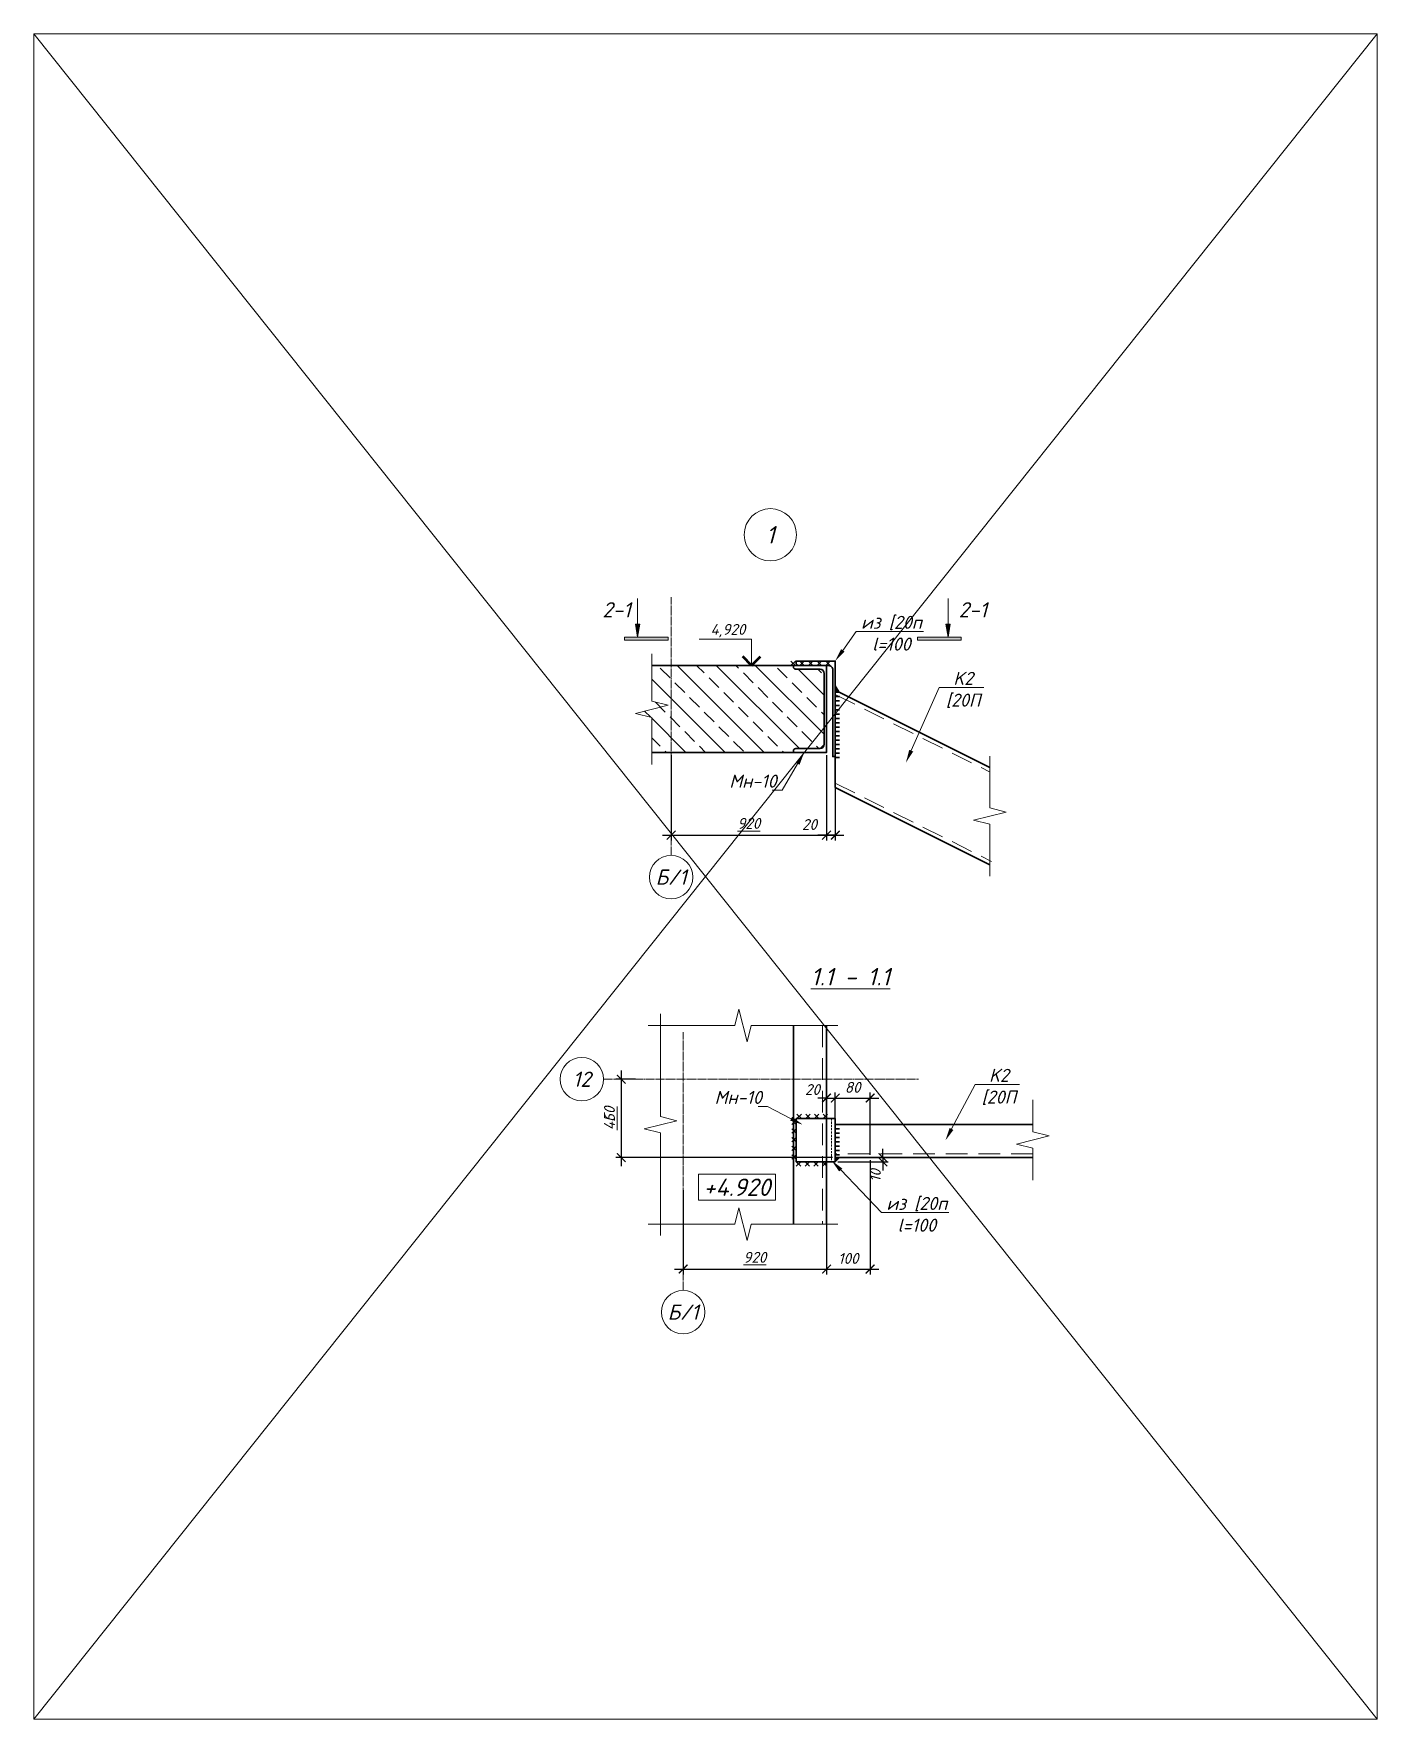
# Model space of a CAD drawing. Header units: millimetres. Extents: x -79646 to 95064, y -231229 to -58107.
# Drawn here: x -77115 to -74030, y -131315 to -127443 of the extents above; entities that cross this region are included whole.
import ezdxf
from ezdxf import colors
from ezdxf.entities.mleader import LeaderData, LeaderLine
from ezdxf.enums import TextEntityAlignment as Align
from ezdxf.math import Vec2, Vec3

# ---------------------------------------------------------------- set-up
doc = ezdxf.new("R2010")
doc.units = ezdxf.units.MM
doc.header["$PDMODE"] = 3
doc.linetypes.add('GOST2.303 5', pattern=[24, 20, -1.5, 1, -1.5])
doc.linetypes.add('HIDDEN', pattern=[0.375, 0.25, -0.125])
doc.layers.get('0').update_dxf_attribs({"lineweight": 5})
doc.layers.get('Defpoints').update_dxf_attribs({"lineweight": 0})
for name, color, linetype, lineweight in [('#Cварка', 96, 'Continuous', 30), ('#Dimensions', 7, 'Continuous', 9), ('#Выноски', 7, 'Continuous', 15), ('#Оси', 7, 'Continuous', 9), ('#Перекрытие разрез', 10, 'Continuous', 30), ('#разм', 7, 'Continuous', 9), ('A-okno', 7, 'Continuous', 0), ('k_ Металл', 1, 'Continuous', 30), ('k_ Металл_вид', 1, 'Continuous', 18)]:
    doc.layers.add(name, color=color, linetype=linetype, lineweight=lineweight)
doc.layers.add('#Hatch', color=252, linetype='Continuous', lineweight=5, true_color=0x696969)
doc.layers.add('Штриховка', color=252, linetype='Continuous', lineweight=5, true_color=0x696969)
doc.styles.add('ESKDW', font='eskdw.shx', dxfattribs={"oblique": 15})
doc.styles.get("Standard").update_dxf_attribs({"font": 'arial.ttf'})
doc.styles.add('STEP PR', font='isocpeui.ttf')
doc.dimstyles.new('SPDS', dxfattribs={"dimscale": 50, "dimtxt": 2.5, "dimasz": 2, "dimexe": 1.25, "dimexo": 0.625, "dimtad": 1, "dimdec": 0, "dimrnd": 0.001, "dimtxsty": 'ESKDW', "dimblk": 'ARCHTICK', "dimcen": 2.5, "dimdle": 2, "dimclrd": 256, "dimclre": 256, "dimclrt": 7, "dimadec": 0, "dimazin": 2, "dimtfac": 0.75, "dimtdec": 0, "dimtmove": 1, "dimatfit": 3, "dimfxl": 1, "dimtolj": 1, "dimarcsym": 1})
pattern_1 = [(315, (-12085.23, 0), (44.90128, 44.90128), []), (315, (-12085.23, -44.9), (44.90128, 44.90128), [31.75, -15.875])]

# ---------------------------------------------------------------- blocks, each defined once
blk = doc.blocks.new('*U104')
at = {"color": 0, "linetype": 'ByBlock', "lineweight": -2}
for p, q in [((0, 200), (0, 0)), ((0, 200), (76, 200)), ((76, 200), (76, 196.5)), ((5.2, 181.5), (5.2, 18.5)), ((14.7, 191), (70.5, 191)), ((0, 0), (76, 0)), ((14.7, 9), (70.5, 9)), ((76, 0), (76, 3.5))]:
    blk.add_line(p, q, dxfattribs=at)
for centre, radius, start, end in [((70.5, 196.5), 5.5, 270, 0), ((14.7, 181.5), 9.5, 90, 180), ((14.7, 18.5), 9.5, 180, 270), ((70.5, 3.5), 5.5, 0, 90)]:
    blk.add_arc(centre, radius, start, end, dxfattribs=at)
blk = doc.blocks.new('*U105')
at = {"color": 0, "linetype": 'ByBlock', "lineweight": -2}
for p, q in [((3.6125, 0), (3.925, 1.25)), ((3.925, 1.25), (4.55, -1.25)), ((3.6125, 0), (0, 0)), ((4.55, -1.25), (4.8625, 0)), ((8.475, 0), (4.8625, 0))]:
    blk.add_line(p, q, dxfattribs=at)
blk = doc.blocks.new('*U106')
at = {"color": 0, "linetype": 'ByBlock', "lineweight": -2}
for p, q in [((3.98, 0), (4.29, 1.25)), ((4.29, 1.25), (4.91, -1.25)), ((3.98, 0), (0, 0)), ((4.91, -1.25), (5.23, 0)), ((9.2, 0), (5.23, 0))]:
    blk.add_line(p, q, dxfattribs=at)
blk = doc.blocks.new('*U120')
at = {"layer": '#разм', "ltscale": 100, "elevation": 0}
for points in [[(4577173, -920400), (4575971, -920400)], [(4577173, -921000), (4577173, -920400)], [(4578032, -921000), (4577023, -921000)]]:
    blk.add_lwpolyline(points, dxfattribs=at)
at = {"layer": 'A-okno', "color": 0, "lineweight": 50, "ltscale": 100, "elevation": 0}
for points in [[(4577173, -921000), (4576973, -920800)], [(4577173, -921000), (4577373, -920800)]]:
    blk.add_lwpolyline(points, dxfattribs=at)
at = {"layer": '#разм', "style": 'STEP PR'}
for tag, p in [('ОТМЕТКА', (4576248, -920299)), ('ПРИМЕЧАНИЕ', (4577032, -920711))]:
    blk.add_attdef(tag, p, '', height=250, dxfattribs=at)
blk = doc.blocks.new('*U115')
at = {"color": 0, "linetype": 'ByBlock', "lineweight": -2}
blk.add_circle((0, 0), 6, dxfattribs=at)
blk.add_attdef('Узел', text='', height=4, dxfattribs=at).set_placement((0, 0), align=Align.MIDDLE_CENTER)
blk = doc.blocks.new('_ArchTick')
at = {"color": 0, "linetype": 'ByBlock', "const_width": 0.15}
blk.add_lwpolyline([(-0.5, -0.5), (0.5, 0.5)], dxfattribs=at)
blk = doc.blocks.new('*D409')
at = {"layer": '#Dimensions', "lineweight": -2, "transparency": 16777216}
for p, q in [((-75294.7, -129141.4), (-75294.7, -129296.6)), ((-75274.7, -129136.3), (-75274.7, -129296.6)), ((-75294.7, -129284.1), (-75314.7, -129284.1)), ((-75274.7, -129284.1), (-75294.7, -129284.1)), ((-75274.7, -129284.1), (-75254.7, -129284.1))]:
    blk.add_line(p, q, dxfattribs=at)
at = {"layer": 'Defpoints', "color": 0, "lineweight": 0, "transparency": 16777216}
for p in [(-75294.7, -129135.1, 0), (-75274.7, -129130.1, 0), (-75294.7, -129284.1)]:
    blk.add_point(p, dxfattribs=at)
at = {"layer": '#Dimensions', "lineweight": -2, "transparency": 16777216, "xscale": 20, "yscale": 20, "zscale": 20}
blk.add_blockref('_ArchTick', (-75294.7, -129284.1), dxfattribs=at)
at = {"layer": '#Dimensions', "lineweight": -2, "transparency": 16777216, "xscale": 20, "yscale": 20, "zscale": 20, "rotation": 180}
blk.add_blockref('_ArchTick', (-75274.7, -129284.1), dxfattribs=at)
at = {"layer": '#Dimensions', "transparency": 16777216, "insert": (-75333.8, -129259.6), "char_height": 25, "attachment_point": 5, "style": 'STEP PR'}
blk.add_mtext('\\A1;20', dxfattribs=at)
blk = doc.blocks.new('*U134')
at = {"ltscale": 100}
h = blk.add_hatch(color=256, dxfattribs=at)
h.dxf.hatch_style = 1
h.paths.add_polyline_path([(-85, 1070), (-35, 1070), (15, 1070), (-35, 770)])
h = blk.add_hatch(color=256, dxfattribs=at)
h.dxf.hatch_style = 1
h.paths.add_polyline_path([(665, 700), (665, 770), (-335, 770), (-335, 700)])
at = {"linetype": 'Continuous', "ltscale": 100}
for p, q in [((-85, 1070), (-35, 1070)), ((-35, 770), (-85, 1070)), ((-35, 770), (15, 1070)), ((15, 1070), (-35, 1070)), ((-335, 700), (-335, 770)), ((-335, 770), (665, 770)), ((665, 700), (-335, 700))]:
    blk.add_line(p, q, dxfattribs=at)
at = {"linetype": 'Continuous', "ltscale": 100, "extrusion": (-1, -1e-16, 0), "elevation": 35}
blk.add_lwpolyline([(-1660, 0), (-1070, 0)], dxfattribs=at)
at = {"linetype": 'Continuous', "ltscale": 100}
blk.add_lwpolyline([(665, 700), (665, 770)], dxfattribs=at)
at = {"ltscale": 100, "style": 'STEP PR'}
blk.add_attdef('Nh', text='', height=350, dxfattribs=at).set_placement((-192, 1222), align=Align.RIGHT)
blk = doc.blocks.new('*U295')
at = {"ltscale": 100}
h = blk.add_hatch(color=256, dxfattribs=at)
h.dxf.hatch_style = 1
h.paths.add_polyline_path([(1415, 1070), (1365, 1070), (1315, 1070), (1365, 770)])
h = blk.add_hatch(color=256, dxfattribs=at)
h.dxf.hatch_style = 1
h.paths.add_polyline_path([(1665, 700), (1665, 770), (665, 770), (665, 700)])
at = {"linetype": 'Continuous', "ltscale": 100}
for p, q in [((1365, 770), (1315, 1070)), ((1315, 1070), (1365, 1070)), ((1415, 1070), (1365, 1070)), ((1365, 770), (1415, 1070)), ((1665, 770), (665, 770)), ((665, 700), (1665, 700)), ((1665, 700), (1665, 770))]:
    blk.add_line(p, q, dxfattribs=at)
at = {"linetype": 'Continuous', "ltscale": 100, "extrusion": (1, -1e-16, 0), "elevation": 1365}
blk.add_lwpolyline([(1660, 0), (1070, 0)], dxfattribs=at)
at = {"linetype": 'Continuous', "ltscale": 100}
blk.add_lwpolyline([(665, 700), (665, 770)], dxfattribs=at)
at = {"ltscale": 100, "style": 'STEP PR'}
blk.add_attdef('Nh', text='', height=350, dxfattribs=at).set_placement((1799, 1222), align=Align.RIGHT)
blk = doc.blocks.new('*U296')
at = {"color": 0, "linetype": 'ByBlock', "lineweight": -2}
for p, q in [((6.64, 0), (6.95, 1.25)), ((6.95, 1.25), (7.58, -1.25)), ((6.64, 0), (0, 0)), ((7.58, -1.25), (7.89, 0)), ((14.53, 0), (7.89, 0))]:
    blk.add_line(p, q, dxfattribs=at)
blk = doc.blocks.new('*U299')
at = {"color": 0, "linetype": 'ByBlock', "lineweight": -2}
for p, q in [((6.64, 0), (6.95, 1.25)), ((6.95, 1.25), (7.58, -1.25)), ((6.64, 0), (0, 0)), ((7.58, -1.25), (7.89, 0)), ((14.53, 0), (7.89, 0))]:
    blk.add_line(p, q, dxfattribs=at)
blk = doc.blocks.new('*U297')
at = {"color": 0, "linetype": 'ByBlock', "lineweight": -2}
for p, q in [((2.45, 0), (2.77, 1.25)), ((2.77, 1.25), (3.39, -1.25)), ((2.45, 0), (0, 0)), ((3.39, -1.25), (3.7, 0)), ((6.16, 0), (3.7, 0))]:
    blk.add_line(p, q, dxfattribs=at)
blk = doc.blocks.new('*D415')
at = {"layer": '#Dimensions', "lineweight": -2, "transparency": 16777216}
for p, q in [((-75651.6, -129100.3), (-75651.6, -129296.6)), ((-75294.7, -129100.3), (-75294.7, -129296.6)), ((-75671.6, -129284.1), (-75274.7, -129284.1))]:
    blk.add_line(p, q, dxfattribs=at)
at = {"layer": 'Defpoints', "color": 0, "lineweight": 0, "transparency": 16777216}
for p in [(-75651.6, -129094.1), (-75294.7, -129094.1, 0), (-75294.7, -129284.1)]:
    blk.add_point(p, dxfattribs=at)
at = {"layer": '#Dimensions', "lineweight": -2, "transparency": 16777216, "xscale": 20, "yscale": 20, "zscale": 20, "rotation": 180}
blk.add_blockref('_ArchTick', (-75651.6, -129284.1), dxfattribs=at)
at = {"layer": '#Dimensions', "lineweight": -2, "transparency": 16777216, "xscale": 20, "yscale": 20, "zscale": 20}
blk.add_blockref('_ArchTick', (-75294.7, -129284.1), dxfattribs=at)
at = {"layer": '#Dimensions', "transparency": 16777216, "insert": (-75473.2, -129257.1), "char_height": 25, "attachment_point": 5, "style": 'STEP PR'}
blk.add_mtext('\\A1;\\L920', dxfattribs=at)
blk = doc.blocks.new('*U298')
at = {"color": 0, "linetype": 'ByBlock', "lineweight": -2}
for p, q in [((7.86, 0), (8.17, 1.25)), ((8.17, 1.25), (8.8, -1.25)), ((7.86, 0), (0, 0)), ((8.8, -1.25), (9.11, 0)), ((16.97, 0), (9.11, 0))]:
    blk.add_line(p, q, dxfattribs=at)
blk = doc.blocks.new('*D416')
at = {"layer": '#Dimensions', "lineweight": -2, "transparency": 16777216}
for p, q in [((-75294.7, -130171.4), (-75294.7, -129875.3)), ((-75274.7, -130014.2), (-75274.7, -129875.3)), ((-75294.7, -129887.8), (-75314.7, -129887.8)), ((-75294.7, -129887.8), (-75274.7, -129887.8)), ((-75274.7, -129887.8), (-75254.7, -129887.8))]:
    blk.add_line(p, q, dxfattribs=at)
at = {"layer": 'Defpoints', "color": 0, "lineweight": 0, "transparency": 16777216}
for p in [(-75274.7, -129887.8), (-75274.7, -130020.5, 0), (-75294.7, -130177.7, 0)]:
    blk.add_point(p, dxfattribs=at)
at = {"layer": '#Dimensions', "lineweight": -2, "transparency": 16777216, "xscale": 20, "yscale": 20, "zscale": 20}
blk.add_blockref('_ArchTick', (-75294.7, -129887.8), dxfattribs=at)
at = {"layer": '#Dimensions', "lineweight": -2, "transparency": 16777216, "xscale": 20, "yscale": 20, "zscale": 20, "rotation": 180}
blk.add_blockref('_ArchTick', (-75274.7, -129887.8), dxfattribs=at)
at = {"layer": '#Dimensions', "transparency": 16777216, "insert": (-75327, -129868.3), "char_height": 25, "attachment_point": 5, "style": 'STEP PR'}
blk.add_mtext('\\A1;20', dxfattribs=at)
blk = doc.blocks.new('*D417')
at = {"layer": '#Dimensions', "lineweight": -2, "transparency": 16777216}
for p, q in [((-75274.7, -130014.2), (-75274.7, -129875.3)), ((-75194.7, -130018.2), (-75194.7, -129875.3)), ((-75294.7, -129887.8), (-75174.7, -129887.8))]:
    blk.add_line(p, q, dxfattribs=at)
at = {"layer": 'Defpoints', "color": 0, "lineweight": 0, "transparency": 16777216}
for p in [(-75194.7, -129887.8), (-75274.7, -130020.5, 0), (-75194.7, -130024.5, 0)]:
    blk.add_point(p, dxfattribs=at)
at = {"layer": '#Dimensions', "lineweight": -2, "transparency": 16777216, "xscale": 20, "yscale": 20, "zscale": 20, "rotation": 180}
blk.add_blockref('_ArchTick', (-75274.7, -129887.8), dxfattribs=at)
at = {"layer": '#Dimensions', "lineweight": -2, "transparency": 16777216, "xscale": 20, "yscale": 20, "zscale": 20}
blk.add_blockref('_ArchTick', (-75194.7, -129887.8), dxfattribs=at)
at = {"layer": '#Dimensions', "transparency": 16777216, "insert": (-75234.7, -129863.3), "char_height": 25, "attachment_point": 5, "style": 'STEP PR'}
blk.add_mtext('\\A1;80', dxfattribs=at)
blk = doc.blocks.new('*D410')
at = {"layer": '#Dimensions', "lineweight": -2, "transparency": 16777216}
for p, q in [((-75194.7, -130030.7), (-75194.7, -130293.2)), ((-75294.7, -130093.7), (-75294.7, -130293.2)), ((-75314.7, -130280.7), (-75174.7, -130280.7))]:
    blk.add_line(p, q, dxfattribs=at)
at = {"layer": 'Defpoints', "color": 0, "lineweight": 0, "transparency": 16777216}
for p in [(-75194.7, -130024.5, 0), (-75294.7, -130087.5), (-75194.7, -130280.7)]:
    blk.add_point(p, dxfattribs=at)
at = {"layer": '#Dimensions', "lineweight": -2, "transparency": 16777216, "xscale": 20, "yscale": 20, "zscale": 20, "rotation": 180}
blk.add_blockref('_ArchTick', (-75294.7, -130280.7), dxfattribs=at)
at = {"layer": '#Dimensions', "lineweight": -2, "transparency": 16777216, "xscale": 20, "yscale": 20, "zscale": 20}
blk.add_blockref('_ArchTick', (-75194.7, -130280.7), dxfattribs=at)
at = {"layer": '#Dimensions', "transparency": 16777216, "insert": (-75244.7, -130256.2), "char_height": 25, "attachment_point": 5, "style": 'STEP PR'}
blk.add_mtext('\\A1;100', dxfattribs=at)
blk = doc.blocks.new('*D411')
at = {"layer": '#Dimensions', "lineweight": -2, "transparency": 16777216}
for p, q in [((-75624, -130099.5), (-75624, -130293.2)), ((-75294.7, -130093.7), (-75294.7, -130293.2)), ((-75644, -130280.7), (-75274.7, -130280.7))]:
    blk.add_line(p, q, dxfattribs=at)
at = {"layer": 'Defpoints', "color": 0, "lineweight": 0, "transparency": 16777216}
for p in [(-75624, -130093.2), (-75294.7, -130087.5, 0), (-75294.7, -130280.7)]:
    blk.add_point(p, dxfattribs=at)
at = {"layer": '#Dimensions', "lineweight": -2, "transparency": 16777216, "xscale": 20, "yscale": 20, "zscale": 20, "rotation": 180}
blk.add_blockref('_ArchTick', (-75624, -130280.7), dxfattribs=at)
at = {"layer": '#Dimensions', "lineweight": -2, "transparency": 16777216, "xscale": 20, "yscale": 20, "zscale": 20}
blk.add_blockref('_ArchTick', (-75294.7, -130280.7), dxfattribs=at)
at = {"layer": '#Dimensions', "transparency": 16777216, "insert": (-75459.4, -130253.7), "char_height": 25, "attachment_point": 5, "style": 'STEP PR'}
blk.add_mtext('\\A1;\\L920', dxfattribs=at)
blk = doc.blocks.new('*D412')
at = {"layer": '#Dimensions', "lineweight": -2, "transparency": 16777216}
for p, q in [((-75766.2, -129824.6), (-75766.2, -130044.5)), ((-75733.5, -129844.6), (-75778.7, -129844.6)), ((-75281, -130024.5), (-75778.7, -130024.5))]:
    blk.add_line(p, q, dxfattribs=at)
at = {"layer": 'Defpoints', "color": 0, "lineweight": 0, "transparency": 16777216}
for p in [(-75727.2, -129844.6), (-75766.2, -130024.5), (-75274.7, -130024.5)]:
    blk.add_point(p, dxfattribs=at)
at = {"layer": '#Dimensions', "lineweight": -2, "transparency": 16777216, "xscale": 20, "yscale": 20, "zscale": 20}
for p, rotation in [((-75766.2, -129844.6), 90), ((-75766.2, -130024.5), 270)]:
    blk.add_blockref('_ArchTick', p, dxfattribs=dict(at, rotation=rotation))
at = {"layer": '#Dimensions', "transparency": 16777216, "insert": (-75793.2, -129934.5), "char_height": 25, "attachment_point": 5, "rotation": 90, "style": 'STEP PR'}
blk.add_mtext('\\A1;\\L460', dxfattribs=at)
blk = doc.blocks.new('*U389')
for points in [[(0, -0.5), (0, 0.5)], [(1, -0.5), (1, 0.5)], [(2, -0.5), (2, 0.5)], [(3, -0.5), (3, 0.5)], [(4, -0.5), (4, 0.5)], [(5, -0.5), (5, 0.5)], [(6, -0.5), (6, 0.5)], [(7, -0.5), (7, 0.5)], [(8, -0.5), (8, 0.5)], [(9, -0.5), (9, 0.5)], [(10, -0.5), (10, 0.5)], [(11, -0.5), (11, 0.5)], [(12, -0.5), (12, 0.5)], [(13, -0.5), (13, 0.5)], [(14, -0.5), (14, 0.5)], [(15, -0.5), (15, 0.5)]]:
    blk.add_lwpolyline(points)
blk = doc.blocks.new('*U390')
for p, q in [((-0.5, 0.5), (0.5, -0.5)), ((0.5, 0.5), (-0.5, -0.5)), ((1.5, 0.5), (2.5, -0.5)), ((2.5, 0.5), (1.5, -0.5)), ((3.5, 0.5), (4.5, -0.5)), ((4.5, 0.5), (3.5, -0.5)), ((5.5, 0.5), (6.5, -0.5)), ((6.5, 0.5), (5.5, -0.5)), ((7.5, 0.5), (8.5, -0.5)), ((8.5, 0.5), (7.5, -0.5))]:
    blk.add_line(p, q)
blk = doc.blocks.new('*D413')
at = {"layer": '#Dimensions', "lineweight": -2, "transparency": 16777216}
for p, q in [((-75268.5, -130024.5), (-75152.9, -130024.5)), ((-75268.5, -130034.5), (-75152.9, -130034.5)), ((-75165.4, -130024.5), (-75165.4, -130004.5)), ((-75165.4, -130024.5), (-75165.4, -130034.5)), ((-75165.4, -130034.5), (-75165.4, -130054.5))]:
    blk.add_line(p, q, dxfattribs=at)
at = {"layer": 'Defpoints', "color": 0, "lineweight": 0, "transparency": 16777216}
for p in [(-75274.7, -130024.5), (-75274.7, -130034.5), (-75165.4, -130034.5)]:
    blk.add_point(p, dxfattribs=at)
at = {"layer": '#Dimensions', "lineweight": -2, "transparency": 16777216, "xscale": 20, "yscale": 20, "zscale": 20}
for p, rotation in [((-75165.4, -130024.5), 270), ((-75165.4, -130034.5), 90)]:
    blk.add_blockref('_ArchTick', p, dxfattribs=dict(at, rotation=rotation))
at = {"layer": '#Dimensions', "transparency": 16777216, "insert": (-75182.6, -130066), "char_height": 25, "attachment_point": 5, "rotation": 90, "style": 'STEP PR'}
blk.add_mtext('\\A1;10', dxfattribs=at)
blk = doc.blocks.new('*U378')
for p, q in [((-0.5, 0.5), (0.5, -0.5)), ((0.5, 0.5), (-0.5, -0.5)), ((1.5, 0.5), (2.5, -0.5)), ((2.5, 0.5), (1.5, -0.5)), ((3.5, 0.5), (4.5, -0.5)), ((4.5, 0.5), (3.5, -0.5)), ((5.5, 0.5), (6.5, -0.5)), ((6.5, 0.5), (5.5, -0.5))]:
    blk.add_line(p, q)
blk = doc.blocks.new('*U380')
for p, q in [((-0.5, 0.5), (0.5, -0.5)), ((0.5, 0.5), (-0.5, -0.5)), ((1.5, 0.5), (2.5, -0.5)), ((2.5, 0.5), (1.5, -0.5)), ((3.5, 0.5), (4.5, -0.5)), ((4.5, 0.5), (3.5, -0.5)), ((5.5, 0.5), (6.5, -0.5)), ((6.5, 0.5), (5.5, -0.5)), ((7.5, 0.5), (8.5, -0.5)), ((8.5, 0.5), (7.5, -0.5))]:
    blk.add_line(p, q)
blk = doc.blocks.new('*U379')
for p, q in [((-0.5, 0.5), (0.5, -0.5)), ((0.5, 0.5), (-0.5, -0.5)), ((1.5, 0.5), (2.5, -0.5)), ((2.5, 0.5), (1.5, -0.5)), ((3.5, 0.5), (4.5, -0.5)), ((4.5, 0.5), (3.5, -0.5)), ((5.5, 0.5), (6.5, -0.5)), ((6.5, 0.5), (5.5, -0.5))]:
    blk.add_line(p, q)
blk = doc.blocks.new('*D414')
at = {"layer": '#Dimensions', "lineweight": -2, "transparency": 16777216}
for p, q in [((-75766.2, -129824.6), (-75766.2, -130044.5)), ((-75733.5, -129844.6), (-75778.7, -129844.6)), ((-75281, -130024.5), (-75778.7, -130024.5))]:
    blk.add_line(p, q, dxfattribs=at)
at = {"layer": 'Defpoints', "color": 0, "lineweight": 0, "transparency": 16777216}
for p in [(-75727.2, -129844.6), (-75766.2, -130024.5), (-75274.7, -130024.5)]:
    blk.add_point(p, dxfattribs=at)
at = {"layer": '#Dimensions', "lineweight": -2, "transparency": 16777216, "xscale": 20, "yscale": 20, "zscale": 20}
for p, rotation in [((-75766.2, -129844.6), 90), ((-75766.2, -130024.5), 270)]:
    blk.add_blockref('_ArchTick', p, dxfattribs=dict(at, rotation=rotation))
at = {"layer": '#Dimensions', "transparency": 16777216, "insert": (-75793.2, -129934.5), "char_height": 25, "attachment_point": 5, "rotation": 90, "style": 'STEP PR'}
blk.add_mtext('\\A1;\\L450', dxfattribs=at)
blk = doc.blocks.new('*U391')
for points in [[(0, -0.5), (0, 0.5)], [(1, -0.5), (1, 0.5)], [(2, -0.5), (2, 0.5)], [(3, -0.5), (3, 0.5)], [(4, -0.5), (4, 0.5)], [(5, -0.5), (5, 0.5)], [(6, -0.5), (6, 0.5)], [(7, -0.5), (7, 0.5)]]:
    blk.add_lwpolyline(points)

msp = doc.modelspace()

# ---------------------------------------------------------------- hatches: boundary and pattern name
at = {"layer": '#Cварка', "ltscale": 10}
h = msp.add_hatch(color=256, dxfattribs=at)
h.dxf.hatch_style = 1
h.paths.add_polyline_path([(-75274.73853, -128941.17302), (-75274.73853, -128951.19171), (-75266.78404, -128955.16895)])
at = {"layer": '#Cварка'}
h = msp.add_hatch(color=256, dxfattribs=at)
h.dxf.hatch_style = 1
h.paths.add_polyline_path([(-75264.73853, -130024.49605), (-75274.73853, -130024.49605), (-75274.73853, -130034.49605)])
at = {"layer": '#Hatch'}
h = msp.add_hatch(dxfattribs=at)
h.set_pattern_fill('ANSI31', color=256, scale=2, style=0)
h.set_pattern_definition([(45, (-12085.227, 0), (-4.49012806, 4.49012806), [])])
edge = h.paths.add_edge_path()
edge.add_line((-75294.73853, -128894.09098), (-75294.73853, -129094.09098))
edge = h.paths.add_edge_path()
edge.add_line((-75294.73853, -128894.09098), (-75370.73853, -128894.09098))
edge = h.paths.add_edge_path()
edge.add_line((-75294.73853, -129094.09098), (-75370.73853, -129094.09098))
edge = h.paths.add_edge_path()
edge.add_line((-75299.93853, -128912.59098), (-75299.93853, -129075.59098))
edge = h.paths.add_edge_path()
edge.add_arc((-75309.43853, -129075.59098), 9.5, 270, 360)
edge = h.paths.add_edge_path()
edge.add_arc((-75309.43853, -128912.59098), 9.5, 0, 90)
edge = h.paths.add_edge_path()
edge.add_line((-75309.43853, -128903.09098), (-75365.23853, -128903.09098))
edge = h.paths.add_edge_path()
edge.add_arc((-75365.23853, -128897.59098), 5.5, 180, 270)
edge = h.paths.add_edge_path()
edge.add_line((-75309.43853, -129085.09098), (-75365.23853, -129085.09098))
edge = h.paths.add_edge_path()
edge.add_arc((-75365.23853, -129090.59098), 5.5, 90, 180)
edge = h.paths.add_edge_path()
edge.add_line((-75370.73853, -129094.09098), (-75370.73853, -129090.59098))
edge = h.paths.add_edge_path()
edge.add_line((-75370.73853, -128894.09098), (-75370.73853, -128897.59098))
at = {"layer": 'Штриховка'}
h = msp.add_hatch(dxfattribs=at)
h.set_pattern_fill('ANSI33', color=256, scale=10, angle=270)
h.set_pattern_definition(pattern_1)
h.paths.add_polyline_path([(-75299.93853, -128912.59098, 0.4142135624), (-75309.43853, -128903.09098), (-75365.23853, -128903.09098, -0.4142135624), (-75370.73853, -128897.59098), (-75370.73853, -128894.09098), (-75412.6678, -128894.09098), (-75481.68559, -128894.09098), (-75696.08713, -128894.09098), (-75696.08713, -128976.21598), (-75658.58713, -128985.59098), (-75733.58713, -129004.34098), (-75696.08713, -129013.71598), (-75696.08713, -129094.09098), (-75370.73853, -129094.09098), (-75370.73853, -129090.59098, -0.4142135624), (-75365.23853, -129085.09098), (-75309.43853, -129085.09098, 0.4142135624), (-75299.93853, -129075.59098)])
at = {"layer": 'Штриховка', "ltscale": 0.2}
h = msp.add_hatch(dxfattribs=at)
h.set_pattern_fill('ANSI33', color=256, scale=10, angle=-90)
h.set_pattern_definition(pattern_1)
edge = h.paths.add_edge_path()
edge.add_line((-75696.08713, -128894.09098), (-75696.08713, -129094.09098))
edge.add_line((-75696.08713, -129094.09098), (-75370.73853, -129094.09098))
edge.add_line((-75370.73853, -129094.09098), (-75370.73853, -129090.57752))
edge.add_arc((-75364.26307, -129091.56885), 6.5509, 98.56344754, 171.29609134, ccw=False)
edge.add_line((-75365.23853, -129085.09098), (-75308.99063, -129085.09098))
edge.add_arc((-75312.08365, -129073.29865), 12.19122, 284.69707432, 355.0153636)
edge.add_line((-75299.93853, -129074.35793), (-75299.93853, -128941.17302))
edge.add_line((-75299.93853, -128941.17302), (-75299.93853, -128913.82404))
edge.add_arc((-75311.83661, -128914.78439), 11.93677, 4.61459371, 78.41051782)
edge.add_line((-75309.43853, -128903.09098), (-75365.23853, -128903.09098))
edge.add_arc((-75364.26307, -128896.61311), 6.5509, 188.70390866, 261.43655246, ccw=False)
edge.add_line((-75370.73853, -128897.60445), (-75370.73853, -128894.09098))
edge.add_line((-75370.73853, -128894.09098), (-75696.08713, -128894.09098))

# ---------------------------------------------------------------- linework, layer by layer
at = {"layer": '#Cварка'}
msp.add_line((-75264.73853, -130024.49605, 0), (-75274.73853, -130034.49605, 0), dxfattribs=at)
at = {"layer": '#Cварка', "ltscale": 200}
msp.add_lwpolyline([(-75274.73853, -128941.17302), (-75266.78404, -128955.16895)], dxfattribs=at)
at = {"layer": '#Cварка', "extrusion": (0.707107, -0.707107, 0), "elevation": 38720.99588}
msp.add_lwpolyline([(-145161.40987, 0), (-145175.55201, 0)], dxfattribs=at)
at = {"layer": '#Dimensions'}
msp.add_lwpolyline([(-75588.57057, -130062.6629), (-75412.26754, -130062.6629), (-75412.26754, -130122.6629), (-75588.57057, -130122.6629), (-75588.57057, -130062.6629)], dxfattribs=at)
at = {"layer": '#Оси', "linetype": 'GOST2.303 5'}
for points in [[(-75651.61764, -129330.30598), (-75651.61764, -128737.55511)], [(-75623.99632, -130329.44499), (-75623.99632, -129736.69412)]]:
    msp.add_lwpolyline(points, dxfattribs=at)
at = {"layer": '#Оси', "linetype": 'GOST2.303 5', "elevation": 0}
msp.add_lwpolyline([(-75806.74012, -129844.59798), (-75083.36836, -129844.59798)], dxfattribs=at)
at = {"layer": '#Оси', "linetype": 'Continuous', "ltscale": 50}
for centre in [(-75651.61764, -129380.30598), (-75856.74012, -129844.59798, 0), (-75623.99632, -130379.44499)]:
    msp.add_circle(centre, 50, dxfattribs=at)
at = {"layer": '#Перекрытие разрез', "elevation": 0}
msp.add_lwpolyline([(-75696.00622, -129094.09098), (-75294.73853, -129094.09098), (-75294.73853, -128941.17302), (-75294.73853, -128894.09098), (-75412.6678, -128894.09098), (-75696.00622, -128894.09098)], dxfattribs=at)
at = {"color": 4}
msp.add_lwpolyline([(-77115.46418, -127443.3735), (-74029.91245, -127443.3735), (-74029.91245, -131314.66067), (-77115.46418, -131314.66067)], close=True, dxfattribs=at)
for points in [[(-77115.46418, -127443.3735), (-74029.91245, -131314.66067)], [(-77115.46418, -131314.66067), (-74029.91245, -127443.3735)]]:
    msp.add_lwpolyline(points, dxfattribs=at)
at = {"layer": 'k_ Металл', "lineweight": 30, "ltscale": 2.5}
for p, q in [((-75364.73853, -130034.49605, 0), (-75364.73853, -129934.49605, 0)), ((-75364.73853, -129934.49605, 0), (-75274.73853, -129934.49605, 0)), ((-75274.73853, -130034.49605, 0), (-75274.73853, -129934.49605, 0)), ((-75274.73853, -130034.49605, 0), (-75364.73853, -130034.49605, 0))]:
    msp.add_line(p, q, dxfattribs=at)
at = {"layer": 'k_ Металл'}
msp.add_lwpolyline([(-75290.83853, -128894.09098), (-75358.73853, -128894.09098, -0.4142135624), (-75364.73853, -128888.09098), (-75364.73853, -128884.09098), (-75274.73853, -128884.09098), (-75274.73853, -129103.59098), (-75280.33853, -129103.59098), (-75280.33853, -128904.59098, 0.4142135624)], format="xyb", close=True, dxfattribs=at)
at = {"layer": 'k_ Металл', "elevation": 0}
for points in [[(-75274.73853, -128951.17302), (-74919.81228, -129128.63615)], [(-75274.73853, -128951.17302), (-75274.73853, -129174.77982)], [(-75274.73853, -129174.77982), (-74919.81228, -129352.24294)], [(-75370.73853, -129720.99287), (-75370.73853, -130177.68436)], [(-75294.73853, -129720.99287), (-75294.73853, -130177.68436)]]:
    msp.add_lwpolyline(points, dxfattribs=at)
at = {"layer": 'k_ Металл', "lineweight": 30, "ltscale": 2.5, "elevation": 0}
for points in [[(-75274.73853, -129944.49605), (-75274.73853, -130020.49605)], [(-75274.73853, -129948.49605), (-74820.80142, -129948.49605)], [(-74820.80142, -130024.49605), (-75274.73853, -130024.49605)]]:
    msp.add_lwpolyline(points, dxfattribs=at)
at = {"layer": 'k_ Металл_вид', "linetype": 'HIDDEN', "ltscale": 20}
msp.add_line((-75282.97617, -129934.49605, 0), (-75282.97617, -130034.49605, 0), dxfattribs=at)
at = {"layer": 'k_ Металл_вид', "linetype": 'HIDDEN', "ltscale": 200, "elevation": 0}
for points in [[(-75274.73853, -128951.17302), (-75274.73853, -129219.20625)], [(-75274.73853, -128961.23533), (-74920.2595, -129138.47485)], [(-75274.73853, -129164.71751), (-74915.78736, -129344.1931)], [(-75303.73853, -129720.99287), (-75303.73853, -130177.68436)], [(-75294.73853, -129934.49605), (-75294.73853, -130034.49605)], [(-74820.80142, -130016.25841), (-75274.73853, -130016.25841)]]:
    msp.add_lwpolyline(points, dxfattribs=at)

# ---------------------------------------------------------------- block references
at = {"layer": '#Cварка', "yscale": 10, "zscale": 10}
for name, p, xscale in [('*U390', (-75291.34066, -128889.09098, 0), -10), ('*U379', (-75359.13007, -130039.49605, 0), 10)]:
    msp.add_blockref(name, p, dxfattribs=dict(at, xscale=xscale))
at = {"layer": '#Cварка', "xscale": 10}
for name, p, yscale, zscale, rotation in [('*U389', (-75269.73853, -128955.942), -10, -10, 270), ('*U380', (-75369.73853, -129943.22802, 0), 10, 10, 269.9999999999888), ('*U378', (-75297.60332, -129929.49605, 0), 10, 10, 180), ('*U391', (-75269.73853, -129948.49605), -10, -10, 270)]:
    msp.add_blockref(name, p, dxfattribs=dict(at, yscale=yscale, zscale=zscale, rotation=rotation))
at = {"layer": '#Dimensions'}
ref = msp.add_blockref('*U115', (-75423.72978, -128594.18673), dxfattribs=dict(at, xscale=10, yscale=10, zscale=10))
ref.add_attrib('Узел', '1', dxfattribs={"layer": '0', "color": 0, "linetype": 'ByBlock', "lineweight": -2, "height": 40, "style": 'STEP PR'}).set_placement((-75423.72978, -128594.18673), align=Align.MIDDLE_CENTER)
at = {"layer": '#Dimensions', "ltscale": 20}
ref = msp.add_blockref('*U120', (-533183.97882, -36794.07787, 0), dxfattribs=dict(at, xscale=0.1, yscale=0.1, zscale=0.1))
ref.add_attrib('ОТМЕТКА', '4,920', (-75561.13658, -128824.00066, 0), dxfattribs={"layer": '#разм', "height": 25, "style": 'STEP PR'})
at = {"xscale": 0.1, "yscale": 0.1, "zscale": 0.1}
msp.add_blockref('*U134', (-75725.06781, -128906.14842), dxfattribs=at).add_auto_attribs({'Nh': '2-1'})
ref = msp.add_blockref('*U295', (-75152.19078, -128906.14842), dxfattribs=dict(xscale=0.1, yscale=0.1, zscale=0.1))
ref.add_attrib('Nh', '2-1', dxfattribs={"ltscale": 100, "height": 35, "style": 'STEP PR'}).set_placement((-74925.94618, -128783.96501), align=Align.RIGHT)
at = {"xscale": -30, "yscale": -30, "zscale": -30}
for name, p, rotation in [('*U105', (-75696.08713, -129122.09098, 0), 270), ('*U106', (-74919.81228, -129378.49294), 270), ('*U298', (-75676.03045, -129694.74287), 90), ('*U297', (-74820.80142, -130076.55126), 270)]:
    msp.add_blockref(name, p, dxfattribs=dict(at, rotation=rotation))
for name, p in [('*U296', (-75268.48853, -129720.99287)), ('*U299', (-75268.48853, -130177.68436))]:
    msp.add_blockref(name, p, dxfattribs=at)
at = {"layer": 'k_ Металл', "xscale": -1}
msp.add_blockref('*U104', (-75294.73853, -129094.09098, 0), dxfattribs=at)

# ---------------------------------------------------------------- texts
at = {"layer": '#Dimensions', "style": 'STEP PR'}
msp.add_text('%%u1.1 - 1.1', height=40, dxfattribs=at).set_placement((-75239.63631, -129629.07202), align=Align.CENTER)
msp.add_text('+4.920', height=40, dxfattribs=at).set_placement((-75500.41906, -130092.6629), align=Align.MIDDLE_CENTER)
at = {"layer": '#Оси', "linetype": 'Continuous', "ltscale": 50, "style": 'STEP PR'}
for s, p in [('Б/1', (-75651.61764, -129380.30598)), ('12', (-75856.74012, -129844.59798, 0)), ('Б/1', (-75623.99632, -130379.44499))]:
    msp.add_text(s, height=35, dxfattribs=at).set_placement(p, align=Align.MIDDLE_CENTER)

# ---------------------------------------------------------------- dimensions: what is measured, and where the dimension line sits
at = {"layer": '#Dimensions'}
for base, p1, p2, picture, middle in [((-75294.73853, -129284.05084), (-75651.61764, -129094.09098), (-75294.73853, -129094.09098, 0), '*D415', (-75473.17808, -129257.05084)), ((-75294.73853, -130280.65014), (-75623.99632, -130093.22999), (-75294.73853, -130087.49605, 0), '*D411', (-75459.36743, -130253.65014))]:
    dim = msp.add_linear_dim(base=base, p1=p1, p2=p2, text='%%U920', dimstyle='SPDS', override={"dimscale": 10, "dimgap": 1.2, "dimrnd": 5, "dimtxsty": 'STEP PR', "dimblk1": 'ArchTick', "dimblk2": 'ArchTick', "dimsah": 1, "dimclrt": 256}, dxfattribs=at)
    dim.commit()
    dim.dimension.update_dxf_attribs({"geometry": picture, "text_midpoint": middle})
for base, p1, p2, picture, middle in [((-75294.73853, -129284.05084), (-75274.73853, -129130.05846, 0), (-75294.73853, -129135.12564, 0), '*D409', (-75333.80905, -129284.05084)), ((-75274.73853, -129887.82786), (-75294.73853, -130177.68436, 0), (-75274.73853, -130020.49605, 0), '*D416', (-75327.02371, -129892.77444))]:
    dim = msp.add_linear_dim(base=base, p1=p1, p2=p2, dimstyle='SPDS', override={"dimscale": 10, "dimgap": 1.2, "dimrnd": 5, "dimtxsty": 'STEP PR', "dimblk1": 'ArchTick', "dimblk2": 'ArchTick', "dimsah": 1, "dimclrt": 256}, dxfattribs=at)
    dim.commit()
    dim.dimension.update_dxf_attribs({"geometry": picture, "text_midpoint": middle, "dimtype": 160})
for base, p1, p2, text, picture, middle in [((-75766.22594, -130024.49605, 0), (-75727.24761, -129844.59798, 0), (-75274.73853, -130024.49605, 0), '%%U460', '*D412', (-75793.22594, -129934.54701, 0)), ((-75766.22594, -130024.49605), (-75727.24761, -129844.59798), (-75274.73853, -130024.49605), '%%U450', '*D414', (-75793.22594, -129934.54701))]:
    dim = msp.add_linear_dim(base=base, p1=p1, p2=p2, angle=90, text=text, dimstyle='SPDS', override={"dimscale": 10, "dimgap": 1.2, "dimrnd": 5, "dimtxsty": 'STEP PR', "dimblk1": 'ArchTick', "dimblk2": 'ArchTick', "dimsah": 1, "dimclrt": 256}, dxfattribs=at)
    dim.commit()
    dim.dimension.update_dxf_attribs({"geometry": picture, "text_midpoint": middle})
for base, p1, picture, middle in [((-75194.73853, -129887.82786), (-75274.73853, -130020.49605, 0), '*D417', (-75234.73853, -129863.32786)), ((-75194.73853, -130280.65014), (-75294.73853, -130087.49605), '*D410', (-75244.73853, -130256.15014))]:
    dim = msp.add_linear_dim(base=base, p1=p1, p2=(-75194.73853, -130024.49605, 0), dimstyle='SPDS', override={"dimscale": 10, "dimgap": 1.2, "dimrnd": 5, "dimtxsty": 'STEP PR', "dimblk1": 'ArchTick', "dimblk2": 'ArchTick', "dimsah": 1, "dimclrt": 256}, dxfattribs=at)
    dim.commit()
    dim.dimension.update_dxf_attribs({"geometry": picture, "text_midpoint": middle})
dim = msp.add_linear_dim(base=(-75165.35033, -130034.49605, 0), p1=(-75274.73853, -130024.49605, 0), p2=(-75274.73853, -130034.49605, 0), angle=90, text='10', dimstyle='SPDS', override={"dimscale": 10, "dimgap": 1.2, "dimrnd": 5, "dimtxsty": 'STEP PR', "dimblk1": 'ArchTick', "dimblk2": 'ArchTick', "dimsah": 1, "dimclrt": 256}, dxfattribs=at)
dim.commit()
dim.dimension.update_dxf_attribs({"geometry": '*D413', "text_midpoint": (-75158.09262, -130066.01583, 0), "dimtype": 160})

# ---------------------------------------------------------------- leaders
at = {"layer": '#Выноски'}
ml = msp.add_multileader_mtext('Standard', dxfattribs=at)
ml.set_content('\\A1;из [20п\\Pl=100', color=256, style='STEP PR')
ml.set_leader_properties(color=256, linetype='ByLayer', lineweight=-1)
ml.build(insert=Vec2(0, 0))
ml.multileader.update_dxf_attribs({"text_left_attachment_type": 6, "text_right_attachment_type": 6, "dogleg_length": 0, "arrow_head_size": 30, "scale": 0.1})
ctx = ml.context
ctx.base_point, ctx.scale, ctx.char_height, ctx.arrow_head_size, ctx.landing_gap_size, ctx.plane_origin = Vec3(-75226.53259, -128816.2528), 0.1, 30, 30, 12.5, Vec3(-46337.34882, -153077.71997)
ctx.left_attachment, ctx.right_attachment, ctx.text_align_type = 6, 6, 1
notes = []
notes.append((ctx, [(0, (1, 1, 0), (-75226.53259, -128816.2528), (1, 0), 0, [(0, [(-75274.73853, -128884.09098)], 0, [])])]))
ctx.mtext.insert, ctx.mtext.rotation, ctx.mtext.alignment, ctx.mtext.flow_direction = Vec3(-75145.63486, -128780.2528), 6.2831853072, 2, 5
ml = msp.add_multileader_mtext('Standard', dxfattribs=at)
ml.set_content('\\A1;K2\\P[20П', color=256, style='STEP PR')
ml.set_leader_properties(color=256, linetype='ByLayer', lineweight=-1)
ml.build(insert=Vec2(0, 0))
ml.multileader.update_dxf_attribs({"text_left_attachment_type": 6, "text_right_attachment_type": 6, "dogleg_length": 0, "arrow_head_size": 30, "scale": 0.1})
ctx = ml.context
ctx.base_point, ctx.scale, ctx.char_height, ctx.arrow_head_size, ctx.landing_gap_size, ctx.plane_origin = Vec3(-75035.73635, -128944.95606), 0.1, 30, 30, 12.5, Vec3(-46743.46843, -153792.78365)
ctx.left_attachment, ctx.right_attachment, ctx.text_align_type = 6, 6, 1
notes.append((ctx, [(0, (1, 1, 0), (-75035.73635, -128944.95606), (1, 0), 0, [(0, [(-75112.37446, -129117.30456)], 0, [])])]))
ctx.mtext.insert, ctx.mtext.rotation, ctx.mtext.alignment, ctx.mtext.flow_direction = Vec3(-74980.73635, -128908.95606), 6.2831853072, 2, 5
ml = msp.add_multileader_mtext('Standard', dxfattribs=at)
ml.set_content('\\A1;Мн-10', color=256, style='STEP PR')
ml.set_leader_properties(color=256, linetype='ByLayer', lineweight=-1)
ml.build(insert=Vec2(0, 0))
ml.multileader.update_dxf_attribs({"text_left_attachment_type": 6, "text_right_attachment_type": 6, "dogleg_length": 0, "arrow_head_size": 30, "scale": 0.1})
ctx = ml.context
ctx.base_point, ctx.scale, ctx.char_height, ctx.arrow_head_size, ctx.landing_gap_size, ctx.plane_origin = Vec3(-75530.74695, -129181.01612, 0), 0.1, 30, 30, 12.5, Vec3(-47101.20137, -153655.53664, 0)
ctx.left_attachment, ctx.right_attachment, ctx.text_align_type = 6, 6, 1
notes.append((ctx, [(1, (1, 1, 0), (-75396.47422, -129181.01612, 0), (-1, 0), 0, [(0, [(-75345.9949, -129094.09098, 0)], 0, [])])]))
ctx.mtext.insert, ctx.mtext.rotation, ctx.mtext.width, ctx.mtext.defined_height, ctx.mtext.alignment, ctx.mtext.flow_direction = Vec3(-75463.61058, -129145.01612, 0), 6.2831853072, 103.3550039, 37.38948, 2, 5
ml = msp.add_multileader_mtext('Standard', dxfattribs=at)
ml.set_content('\\A1;K2\\P[20П', color=256, style='STEP PR')
ml.set_leader_properties(color=256, linetype='ByLayer', lineweight=-1)
ml.build(insert=Vec2(0, 0))
ml.multileader.update_dxf_attribs({"text_left_attachment_type": 6, "text_right_attachment_type": 6, "dogleg_length": 0, "arrow_head_size": 30, "scale": 0.1})
ctx = ml.context
ctx.base_point, ctx.scale, ctx.char_height, ctx.arrow_head_size, ctx.landing_gap_size, ctx.plane_origin = Vec3(-74953.70796, -129856.64544), 0.1, 30, 30, 12.5, Vec3(-46572.0678, -154303.02488)
ctx.left_attachment, ctx.right_attachment, ctx.text_align_type = 6, 6, 1
notes.append((ctx, [(0, (1, 1, 0), (-74953.70796, -129856.64544), (1, 0), 0, [(0, [(-75021.77207, -129985.37141)], 0, [])])]))
ctx.mtext.insert, ctx.mtext.rotation, ctx.mtext.alignment, ctx.mtext.flow_direction = Vec3(-74898.70796, -129820.64544), 6.2831853072, 2, 5
ml = msp.add_multileader_mtext('Standard', dxfattribs=at)
ml.set_content('\\A1;Мн-10', color=256, style='STEP PR')
ml.set_leader_properties(color=256, linetype='ByLayer', lineweight=-1)
ml.build(insert=Vec2(0, 0))
ml.multileader.update_dxf_attribs({"text_left_attachment_type": 6, "text_right_attachment_type": 6, "dogleg_length": 0, "arrow_head_size": 30, "scale": 0.1})
ctx = ml.context
ctx.base_point, ctx.scale, ctx.char_height, ctx.arrow_head_size, ctx.landing_gap_size, ctx.plane_origin = Vec3(-75564.59865, -129907.38027, 0), 0.1, 30, 30, 12.5, Vec3(-47129.05156, -154366.77929, 0)
ctx.left_attachment, ctx.right_attachment, ctx.text_align_type = 6, 6, 1
notes.append((ctx, [(1, (1, 1, 0), (-75430.32592, -129907.38027, 0), (-1, 0), 0, [(0, [(-75349.43095, -129948.99134, 0)], 0, [])])]))
ctx.mtext.insert, ctx.mtext.rotation, ctx.mtext.width, ctx.mtext.defined_height, ctx.mtext.alignment, ctx.mtext.flow_direction = Vec3(-75497.46228, -129871.38027, 0), 6.2831853072, 91.351974, 7.14648, 2, 5
ml = msp.add_multileader_mtext('Standard', dxfattribs=at)
ml.set_content('\\A1;из [20п\\Pl=100', color=256, style='STEP PR')
ml.set_leader_properties(color=256, linetype='ByLayer', lineweight=-1)
ml.build(insert=Vec2(0, 0))
ml.multileader.update_dxf_attribs({"text_left_attachment_type": 6, "text_right_attachment_type": 6, "dogleg_length": 0, "arrow_head_size": 30, "scale": 0.1})
ctx = ml.context
ctx.base_point, ctx.scale, ctx.char_height, ctx.arrow_head_size, ctx.landing_gap_size, ctx.plane_origin = Vec3(-75168.20921, -130150.87276), 0.1, 30, 30, 12.5, Vec3(-46327.06374, -154376.04444)
ctx.left_attachment, ctx.right_attachment, ctx.text_align_type = 6, 6, 1
notes.append((ctx, [(0, (1, 1, 0), (-75168.20921, -130150.87276), (1, 0), 0, [(0, [(-75282.97617, -130031.46624)], 0, [])])]))
ctx.mtext.insert, ctx.mtext.rotation, ctx.mtext.alignment, ctx.mtext.flow_direction = Vec3(-75087.31148, -130114.87276), 6.2831853072, 2, 5
for ctx, leaders in notes:
    for number, flags, end, landing, length, lines in leaders:
        leader = LeaderData()
        leader.index, (leader.has_last_leader_line, leader.has_dogleg_vector, leader.attachment_direction) = number, flags
        leader.last_leader_point, leader.dogleg_vector, leader.dogleg_length = Vec3(end), Vec3(landing), length
        for number, points, colour, breaks in lines:
            line = LeaderLine()
            line.index, line.vertices, line.color, line.breaks = number, Vec3.list(points), colors.encode_raw_color(colour), breaks
            leader.lines.append(line)
        ctx.leaders.append(leader)

doc.saveas('drawing.dxf')
